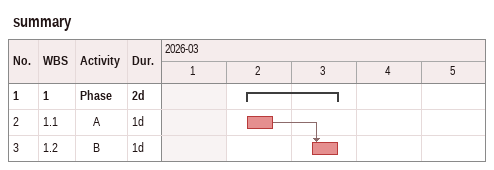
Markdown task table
summary

| ID | WBS | Task | Duration | Start | Finish | Predecessors |
|---|---|---|---|---|---|---|
| 1 | 1 | **Phase** | 2d | 2026-03-02 | 2026-03-03 |  |
| 2 | 1.1 | A | 1d | 2026-03-02 | 2026-03-02 |  |
| 3 | 1.2 | B | 1d | 2026-03-03 | 2026-03-03 | 2 |
